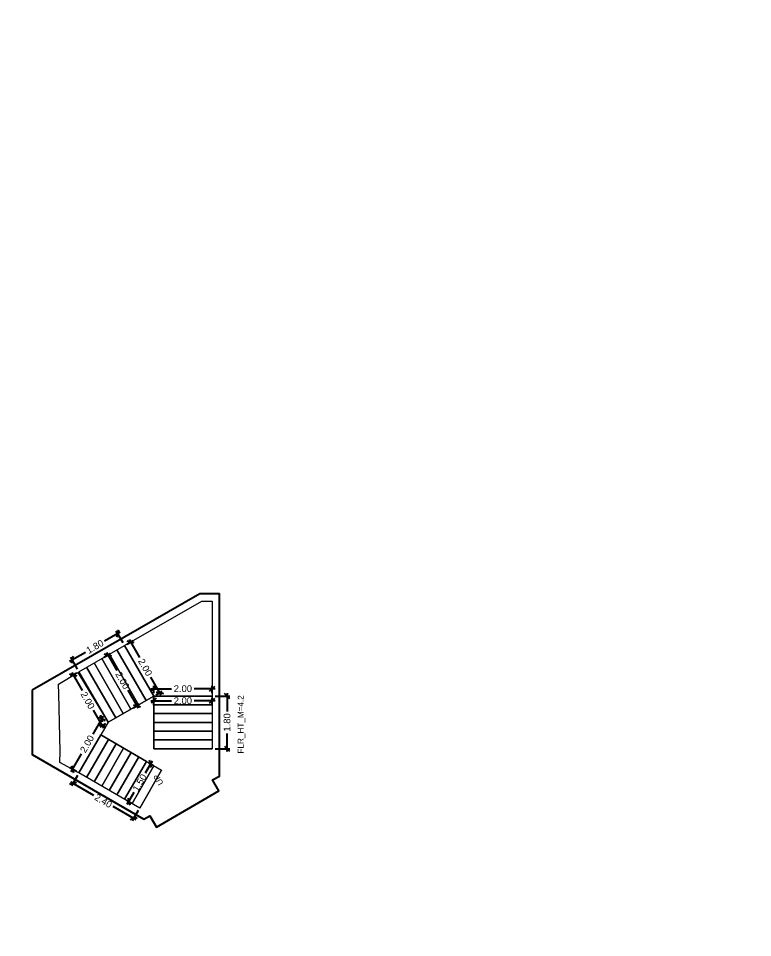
# Model space of a CAD drawing. Header units: metres. Extents: x 256329 to 886268, y -249371 to 355.
# Drawn here: x 287017.3 to 287042.45, y -1334.94 to -1303.46 of the extents above; entities that cross this region are included whole.
import ezdxf

# ---------------------------------------------------------------- set-up
doc = ezdxf.new("R2010")
doc.units = ezdxf.units.M
doc.header["$MEASUREMENT"] = 0
doc.header["$PDMODE"] = 35
doc.linetypes.add('CONTINOUS', pattern=[0])
doc.layers.get('0').update_dxf_attribs({"lineweight": 18})
doc.layers.get('Defpoints').update_dxf_attribs({"lineweight": 20})
doc.layers.add('A_TEXT', color=4, linetype='Continuous', lineweight=0, transparency=0.3)
doc.layers.add('BLK_2_FLR_-2_STAIR_3', color=7, linetype='Continuous', plot=False)
for name, color, linetype, lineweight in [('BLK_2_FLR_-2_STAIR_3_FLIGHT_1', 7, 'Continuous', 0), ('BLK_2_FLR_-2_STAIR_3_FLIGHT_2', 7, 'Continuous', 0), ('BLK_2_FLR_-2_STAIR_3_FLIGHT_3', 7, 'Continuous', 0), ('BLK_2_FLR_-2_STAIR_3_LANDING_1', 7, 'Continuous', 0), ('BLK_2_FLR_-2_STAIR_3_LANDING_2', 7, 'Continuous', 0)]:
    doc.layers.add(name, color=color, linetype=linetype, lineweight=lineweight)
doc.styles.add('Arial', font='arial.ttf')
doc.styles.get("Standard").update_dxf_attribs({"font": 'arial.ttf'})
doc.dimstyles.new('METRIC DIM', dxfattribs={"dimtxt": 0.23, "dimasz": 0.18, "dimexe": 0.1, "dimexo": 0.1, "dimgap": 0.09, "dimtad": 0, "dimzin": 0, "dimdsep": 46, "dimtxsty": 'Standard', "dimblk": 'OBLIQUE', "dimcen": 0, "dimdle": 0.1, "dimclrd": 147, "dimclre": 147, "dimclrt": 7, "dimadec": 0, "dimazin": 0, "dimtfac": 1, "dimtofl": 0, "dimtmove": 0, "dimatfit": 2, "dimfxl": 0.125, "dimtolj": 1, "dimtzin": 0, "dimarcsym": 0})

# ---------------------------------------------------------------- blocks, each defined once
blk = doc.blocks.new('_Oblique')
at = {"color": 0, "linetype": 'ByBlock', "lineweight": -2}
blk.add_line((-0.5, -0.5), (0.5, 0.5), dxfattribs=at)
blk = doc.blocks.new('*D1387')
at = {"layer": 'BLK_2_FLR_-2_STAIR_3_FLIGHT_2', "color": 147, "lineweight": -2, "transparency": 16777216}
for p, q in [((287020.792635, -1324.48163), (287020.252899, -1324.791777)), ((287020.891201, -1324.853872), (287020.656108, -1324.444749)), ((287019.058543, -1325.478086), (287019.598279, -1325.167939)), ((287019.330518, -1325.750682), (287019.095425, -1325.341558))]:
    blk.add_line(p, q, dxfattribs=at)
at = {"layer": 'Defpoints', "color": 0, "linetype": 'CONTINOUS', "transparency": 16777216}
for p in [(287020.705931, -1324.531453), (287020.941024, -1324.940577, 0.042641), (287019.380341, -1325.837386, 0.042641)]:
    blk.add_point(p, dxfattribs=at)
at = {"layer": 'BLK_2_FLR_-2_STAIR_3_FLIGHT_2', "color": 147, "linetype": 'CONTINOUS', "lineweight": -2, "transparency": 16777216, "xscale": 0.18, "yscale": 0.18, "zscale": 0.18}
for p, rotation in [((287020.705931, -1324.531453), 29.88281300000001), ((287019.145248, -1325.428263), 209.882813)]:
    blk.add_blockref('_Oblique', p, dxfattribs=dict(at, rotation=rotation))
at = {"layer": 'BLK_2_FLR_-2_STAIR_3_FLIGHT_2', "color": 7, "linetype": 'CONTINOUS', "transparency": 16777216, "insert": (287019.925589, -1324.979858), "char_height": 0.23, "attachment_point": 5, "rotation": 29.8828126}
blk.add_mtext('\\A1;1.80', dxfattribs=at)
blk = doc.blocks.new('*D1388')
at = {"layer": 'BLK_2_FLR_-2_STAIR_3_FLIGHT_3', "color": 147, "lineweight": -2, "transparency": 16777216}
for p, q in [((287024.038126, -1326.674705), (287024.550098, -1326.674889)), ((287024.450134, -1326.574853), (287024.44991, -1327.197353)), ((287024.449415, -1328.574853), (287024.449638, -1327.952353)), ((287024.037479, -1328.474705), (287024.549451, -1328.474889))]:
    blk.add_line(p, q, dxfattribs=at)
at = {"layer": 'Defpoints', "color": 0, "linetype": 'CONTINOUS', "transparency": 16777216}
for p in [(287023.938126, -1326.674669, 0.042641), (287024.450098, -1326.674853), (287023.937479, -1328.474669, 0.042641)]:
    blk.add_point(p, dxfattribs=at)
at = {"layer": 'BLK_2_FLR_-2_STAIR_3_FLIGHT_3', "color": 147, "linetype": 'CONTINOUS', "lineweight": -2, "transparency": 16777216, "xscale": 0.18, "yscale": 0.18, "zscale": 0.18}
for p, rotation in [((287024.450098, -1326.674853), 89.979403), ((287024.449451, -1328.474853), 269.979403)]:
    blk.add_blockref('_Oblique', p, dxfattribs=dict(at, rotation=rotation))
at = {"layer": 'BLK_2_FLR_-2_STAIR_3_FLIGHT_3', "color": 7, "linetype": 'CONTINOUS', "transparency": 16777216, "insert": (287024.449774, -1327.574853), "char_height": 0.23, "attachment_point": 5, "rotation": 89.9794033}
blk.add_mtext('\\A1;1.80', dxfattribs=at)
blk = doc.blocks.new('*D1389')
at = {"layer": 'BLK_2_FLR_-2_STAIR_3_LANDING_1', "color": 147, "lineweight": -2, "transparency": 16777216}
for p, q in [((287020.205524, -1327.35765), (287019.85138, -1327.973575)), ((287020.290105, -1327.521633), (287020.068987, -1327.394495)), ((287019.108154, -1329.266191), (287019.462298, -1328.650266)), ((287019.292426, -1329.256792), (287019.071309, -1329.129654))]:
    blk.add_line(p, q, dxfattribs=at)
at = {"layer": 'Defpoints', "color": 0, "linetype": 'CONTINOUS', "transparency": 16777216}
for p in [(287020.155678, -1327.444341), (287020.376796, -1327.571479, 0.042641), (287019.379118, -1329.306638, 0.042641)]:
    blk.add_point(p, dxfattribs=at)
at = {"layer": 'BLK_2_FLR_-2_STAIR_3_LANDING_1', "color": 147, "linetype": 'CONTINOUS', "lineweight": -2, "transparency": 16777216, "xscale": 0.18, "yscale": 0.18, "zscale": 0.18}
for p, rotation in [((287020.155678, -1327.444341), 60.102044), ((287019.158, -1329.1795), 240.102044)]:
    blk.add_blockref('_Oblique', p, dxfattribs=dict(at, rotation=rotation))
at = {"layer": 'BLK_2_FLR_-2_STAIR_3_LANDING_1', "color": 7, "linetype": 'CONTINOUS', "transparency": 16777216, "insert": (287019.656839, -1328.311921), "char_height": 0.23, "attachment_point": 5, "rotation": 60.1020441}
blk.add_mtext('\\A1;2.00', dxfattribs=at)
blk = doc.blocks.new('*D1390')
at = {"layer": 'BLK_2_FLR_-2_STAIR_3_LANDING_1', "color": 147, "lineweight": -2, "transparency": 16777216}
for p, q in [((287019.293636, -1325.887209), (287019.092917, -1326.002548)), ((287019.129799, -1325.86602), (287019.483398, -1326.481375)), ((287020.2259, -1327.773522), (287019.872301, -1327.158168)), ((287020.290091, -1327.621302), (287020.089372, -1327.73664))]:
    blk.add_line(p, q, dxfattribs=at)
at = {"layer": 'Defpoints', "color": 0, "linetype": 'CONTINOUS', "transparency": 16777216}
for p in [(287019.380341, -1325.837386, 0.042641), (287019.179622, -1325.952725), (287020.376796, -1327.571479, 0.042641)]:
    blk.add_point(p, dxfattribs=at)
at = {"layer": 'BLK_2_FLR_-2_STAIR_3_LANDING_1', "color": 147, "linetype": 'CONTINOUS', "lineweight": -2, "transparency": 16777216, "xscale": 0.18, "yscale": 0.18, "zscale": 0.18}
for p, rotation in [((287019.179622, -1325.952725), 119.882813), ((287020.176077, -1327.686817), 299.882813)]:
    blk.add_blockref('_Oblique', p, dxfattribs=dict(at, rotation=rotation))
at = {"layer": 'BLK_2_FLR_-2_STAIR_3_LANDING_1', "color": 7, "linetype": 'CONTINOUS', "transparency": 16777216, "insert": (287019.677849, -1326.819771), "char_height": 0.23, "attachment_point": 5, "rotation": 299.8828126}
blk.add_mtext('\\A1;2.00', dxfattribs=at)
blk = doc.blocks.new('*D1391')
at = {"layer": 'BLK_2_FLR_-2_STAIR_3_FLIGHT_1', "color": 147, "lineweight": -2, "transparency": 16777216}
for p, q in [((287021.882486, -1328.904763), (287021.646477, -1329.313721)), ((287021.774173, -1328.957713), (287021.919115, -1329.041358)), ((287021.033092, -1330.3766), (287021.269101, -1329.967642)), ((287021.024746, -1330.256326), (287021.169687, -1330.339972))]:
    blk.add_line(p, q, dxfattribs=at)
at = {"layer": 'Defpoints', "color": 0, "linetype": 'CONTINOUS', "transparency": 16777216}
for p in [(287021.687561, -1328.907729, 0.042641), (287020.938134, -1330.206343, 0.042641), (287021.083075, -1330.289988)]:
    blk.add_point(p, dxfattribs=at)
at = {"layer": 'BLK_2_FLR_-2_STAIR_3_FLIGHT_1', "color": 147, "linetype": 'CONTINOUS', "lineweight": -2, "transparency": 16777216, "xscale": 0.18, "yscale": 0.18, "zscale": 0.18}
for p, rotation in [((287021.832503, -1328.991375), 60.01084000000001), ((287021.083075, -1330.289988), 240.01084)]:
    blk.add_blockref('_Oblique', p, dxfattribs=dict(at, rotation=rotation))
at = {"layer": 'BLK_2_FLR_-2_STAIR_3_FLIGHT_1', "color": 7, "linetype": 'CONTINOUS', "transparency": 16777216, "insert": (287021.457789, -1329.640682), "char_height": 0.23, "attachment_point": 5, "rotation": 60.0108404}
blk.add_mtext('\\A1;1.50', dxfattribs=at)
blk = doc.blocks.new('*D1392')
at = {"layer": 'BLK_2_FLR_-2_STAIR_3_LANDING_2', "color": 147, "lineweight": -2, "transparency": 16777216}
for p, q in [((287021.027729, -1324.890754), (287021.235854, -1324.771159)), ((287021.099327, -1324.734277), (287021.452926, -1325.349632)), ((287022.195428, -1326.641779), (287021.841829, -1326.026425)), ((287022.024184, -1326.624846), (287022.23231, -1326.505252))]:
    blk.add_line(p, q, dxfattribs=at)
at = {"layer": 'Defpoints', "color": 0, "linetype": 'CONTINOUS', "transparency": 16777216}
for p in [(287020.941024, -1324.940577, 0.042641), (287021.14915, -1324.820982), (287021.937479, -1326.674669, 0.042641)]:
    blk.add_point(p, dxfattribs=at)
at = {"layer": 'BLK_2_FLR_-2_STAIR_3_LANDING_2', "color": 147, "linetype": 'CONTINOUS', "lineweight": -2, "transparency": 16777216, "xscale": 0.18, "yscale": 0.18, "zscale": 0.18}
for p, rotation in [((287021.14915, -1324.820982), 119.882813), ((287022.145605, -1326.555075), 299.882813)]:
    blk.add_blockref('_Oblique', p, dxfattribs=dict(at, rotation=rotation))
at = {"layer": 'BLK_2_FLR_-2_STAIR_3_LANDING_2', "color": 7, "linetype": 'CONTINOUS', "transparency": 16777216, "insert": (287021.647377, -1325.688028), "char_height": 0.23, "attachment_point": 5, "rotation": 299.8828126}
blk.add_mtext('\\A1;2.00', dxfattribs=at)
blk = doc.blocks.new('*D1393')
at = {"layer": 'BLK_2_FLR_-2_STAIR_3_LANDING_2', "color": 147, "lineweight": -2, "transparency": 16777216}
for p, q in [((287021.837479, -1326.419018), (287022.547193, -1326.419018)), ((287021.937479, -1326.574669), (287021.937479, -1326.319018)), ((287024.037479, -1326.419018), (287023.327766, -1326.419018)), ((287023.937479, -1326.574669), (287023.937479, -1326.319018))]:
    blk.add_line(p, q, dxfattribs=at)
at = {"layer": 'Defpoints', "color": 0, "linetype": 'CONTINOUS', "transparency": 16777216}
for p in [(287023.937479, -1326.419018), (287021.937479, -1326.674669, 0.042641), (287023.937479, -1326.674669, 0.042641)]:
    blk.add_point(p, dxfattribs=at)
at = {"layer": 'BLK_2_FLR_-2_STAIR_3_LANDING_2', "color": 147, "linetype": 'CONTINOUS', "lineweight": -2, "transparency": 16777216, "xscale": 0.18, "yscale": 0.18, "zscale": 0.18, "rotation": 180}
blk.add_blockref('_Oblique', (287021.937479, -1326.419018), dxfattribs=at)
at = {"layer": 'BLK_2_FLR_-2_STAIR_3_LANDING_2', "color": 147, "linetype": 'CONTINOUS', "lineweight": -2, "transparency": 16777216, "xscale": 0.18, "yscale": 0.18, "zscale": 0.18}
blk.add_blockref('_Oblique', (287023.937479, -1326.419018), dxfattribs=at)
at = {"layer": 'BLK_2_FLR_-2_STAIR_3_LANDING_2', "color": 7, "linetype": 'CONTINOUS', "transparency": 16777216, "insert": (287022.937479, -1326.419018), "char_height": 0.23, "attachment_point": 5}
blk.add_mtext('\\A1;2.00', dxfattribs=at)
blk = doc.blocks.new('*D1394')
at = {"layer": 'BLK_2_FLR_-2_STAIR_3_FLIGHT_1', "color": 147, "lineweight": -2, "transparency": 16777216}
for p, q in [((287019.329134, -1329.39325), (287019.123728, -1329.749179)), ((287019.0871, -1329.612583), (287019.875021, -1330.067291)), ((287021.339012, -1330.912157), (287020.551091, -1330.45745)), ((287021.407822, -1330.592857), (287021.202416, -1330.948786))]:
    blk.add_line(p, q, dxfattribs=at)
at = {"layer": 'Defpoints', "color": 0, "linetype": 'CONTINOUS', "transparency": 16777216}
for p in [(287019.379118, -1329.306638, 0.042641), (287021.457806, -1330.506245, 0.042641), (287021.2524, -1330.862174)]:
    blk.add_point(p, dxfattribs=at)
at = {"layer": 'BLK_2_FLR_-2_STAIR_3_FLIGHT_1', "color": 147, "linetype": 'CONTINOUS', "lineweight": -2, "transparency": 16777216, "xscale": 0.18, "yscale": 0.18, "zscale": 0.18}
for p, rotation in [((287019.173712, -1329.662567), 150.01084), ((287021.2524, -1330.862174), 330.01084)]:
    blk.add_blockref('_Oblique', p, dxfattribs=dict(at, rotation=rotation))
at = {"layer": 'BLK_2_FLR_-2_STAIR_3_FLIGHT_1', "color": 7, "linetype": 'CONTINOUS', "transparency": 16777216, "insert": (287020.213056, -1330.26237), "char_height": 0.23, "attachment_point": 5, "rotation": 330.0108404}
blk.add_mtext('\\A1;2.40', dxfattribs=at)
blk = doc.blocks.new('*D1405')
at = {"layer": 'BLK_2_FLR_-2_STAIR_3_FLIGHT_3', "color": 147, "lineweight": -2, "transparency": 16777216}
for p, q in [((287021.837479, -1326.830622), (287022.547193, -1326.830622)), ((287021.937479, -1326.986273), (287021.937479, -1326.730622)), ((287024.037479, -1326.830622), (287023.327766, -1326.830622)), ((287023.937479, -1326.986273), (287023.937479, -1326.730622))]:
    blk.add_line(p, q, dxfattribs=at)
at = {"layer": 'Defpoints', "color": 0, "linetype": 'CONTINOUS', "transparency": 16777216}
for p in [(287023.937479, -1326.830622), (287021.937479, -1327.086273, 0.042641), (287023.937479, -1327.086273, 0.042641)]:
    blk.add_point(p, dxfattribs=at)
at = {"layer": 'BLK_2_FLR_-2_STAIR_3_FLIGHT_3', "color": 147, "linetype": 'CONTINOUS', "lineweight": -2, "transparency": 16777216, "xscale": 0.18, "yscale": 0.18, "zscale": 0.18, "rotation": 180}
blk.add_blockref('_Oblique', (287021.937479, -1326.830622), dxfattribs=at)
at = {"layer": 'BLK_2_FLR_-2_STAIR_3_FLIGHT_3', "color": 147, "linetype": 'CONTINOUS', "lineweight": -2, "transparency": 16777216, "xscale": 0.18, "yscale": 0.18, "zscale": 0.18}
blk.add_blockref('_Oblique', (287023.937479, -1326.830622), dxfattribs=at)
at = {"layer": 'BLK_2_FLR_-2_STAIR_3_FLIGHT_3', "color": 7, "linetype": 'CONTINOUS', "transparency": 16777216, "insert": (287022.937479, -1326.830622), "char_height": 0.23, "attachment_point": 5}
blk.add_mtext('\\A1;2.00', dxfattribs=at)
blk = doc.blocks.new('*D1406')
at = {"layer": 'BLK_2_FLR_-2_STAIR_3_FLIGHT_2', "color": 147, "lineweight": -2, "transparency": 16777216}
for p, q in [((287020.247387, -1325.339159), (287020.455513, -1325.219564)), ((287020.318985, -1325.182682), (287020.672584, -1325.798037)), ((287021.415086, -1327.090184), (287021.061487, -1326.47483)), ((287021.243842, -1327.073251), (287021.451968, -1326.953657))]:
    blk.add_line(p, q, dxfattribs=at)
at = {"layer": 'Defpoints', "color": 0, "linetype": 'CONTINOUS', "transparency": 16777216}
for p in [(287020.368808, -1325.269387), (287020.160682, -1325.388982, 0.042641), (287021.157138, -1327.123074, 0.042641)]:
    blk.add_point(p, dxfattribs=at)
at = {"layer": 'BLK_2_FLR_-2_STAIR_3_FLIGHT_2', "color": 147, "linetype": 'CONTINOUS', "lineweight": -2, "transparency": 16777216, "xscale": 0.18, "yscale": 0.18, "zscale": 0.18}
for p, rotation in [((287020.368808, -1325.269387), 119.882813), ((287021.365263, -1327.003479), 299.882813)]:
    blk.add_blockref('_Oblique', p, dxfattribs=dict(at, rotation=rotation))
at = {"layer": 'BLK_2_FLR_-2_STAIR_3_FLIGHT_2', "color": 7, "linetype": 'CONTINOUS', "transparency": 16777216, "insert": (287020.867036, -1326.136433), "char_height": 0.23, "attachment_point": 5, "rotation": 299.8828126}
blk.add_mtext('\\A1;2.00', dxfattribs=at)

msp = doc.modelspace()

# ---------------------------------------------------------------- linework, layer by layer
at = {"color": 5, "linetype": 'CONTINOUS'}
for points in [[(287021.937479, -1326.674669), (287020.376796, -1327.571479)], [(287021.937479, -1328.474669), (287021.937479, -1326.674669)], [(287021.687561, -1328.907729), (287020.126878, -1328.004539)]]:
    msp.add_lwpolyline(points, close=True, dxfattribs=at)
at = {"layer": 'BLK_2_FLR_-2_STAIR_3', "color": 7, "linetype": 'CONTINOUS'}
msp.add_lwpolyline([(287017.772488, -1326.469138), (287017.772488, -1328.67193), (287021.604701, -1330.883493), (287021.800501, -1330.770362), (287022.030262, -1331.158887), (287024.168443, -1329.913196), (287023.952053, -1329.537322), (287024.190759, -1329.417588), (287024.192323, -1323.165846), (287023.521371, -1323.165678)], close=True, dxfattribs=at)
at = {"layer": 'BLK_2_FLR_-2_STAIR_3_FLIGHT_1', "color": 3, "linetype": 'CONTINOUS'}
for points in [[(287020.126878, -1328.004539), (287019.379118, -1329.306638)], [(287020.388381, -1328.157975), (287019.638954, -1329.456589)], [(287020.648217, -1328.307926), (287019.89879, -1329.606539)], [(287020.908053, -1328.457877), (287020.158626, -1329.75649)], [(287021.167889, -1328.607827), (287020.418462, -1329.906441)], [(287021.427725, -1328.757778), (287020.678298, -1330.056392)], [(287021.687561, -1328.907729), (287020.938134, -1330.206343)], [(287021.947397, -1329.05768), (287021.19797, -1330.356294)], [(287022.207233, -1329.207631), (287021.457806, -1330.506245)]]:
    msp.add_lwpolyline(points, close=True, dxfattribs=at)
at = {"layer": 'BLK_2_FLR_-2_STAIR_3_FLIGHT_1', "ltscale": 0.05}
msp.add_lwpolyline([(287020.126878, -1328.004539), (287022.207233, -1329.207631), (287021.457806, -1330.506245), (287019.379118, -1329.306638), (287020.126878, -1328.004539)], close=True, dxfattribs=at)
at = {"layer": 'BLK_2_FLR_-2_STAIR_3_FLIGHT_2', "color": 7, "linetype": 'CONTINOUS'}
msp.add_lwpolyline([(287019.380341, -1325.837386), (287020.941024, -1324.940577), (287021.937479, -1326.674669), (287020.376796, -1327.571479), (287019.380341, -1325.837386)], close=True, dxfattribs=at)
at = {"layer": 'BLK_2_FLR_-2_STAIR_3_FLIGHT_2', "color": 3, "linetype": 'CONTINOUS'}
for points in [[(287021.937479, -1326.674669), (287020.941024, -1324.940577)], [(287021.417252, -1326.973606), (287020.420796, -1325.239513)], [(287021.677365, -1326.824137), (287020.68091, -1325.090045)], [(287020.897024, -1327.272542), (287019.900568, -1325.53845)], [(287021.157138, -1327.123074), (287020.160682, -1325.388982)], [(287020.376796, -1327.571479), (287019.380341, -1325.837386)], [(287020.63691, -1327.422011), (287019.640455, -1325.687918)]]:
    msp.add_lwpolyline(points, close=True, dxfattribs=at)
at = {"layer": 'BLK_2_FLR_-2_STAIR_3_FLIGHT_3', "color": 3, "linetype": 'CONTINOUS'}
for points in [[(287021.937479, -1326.674669), (287023.937479, -1326.674669)], [(287021.937479, -1326.974669), (287023.937479, -1326.974669)], [(287021.937479, -1327.274669), (287023.937479, -1327.274669)], [(287021.937479, -1327.574669), (287023.937479, -1327.574669)], [(287021.937479, -1327.874669), (287023.937479, -1327.874669)], [(287021.937479, -1328.174669), (287023.937479, -1328.174669)], [(287021.937479, -1328.474669), (287023.937479, -1328.474669)]]:
    msp.add_lwpolyline(points, close=True, dxfattribs=at)
at = {"layer": 'BLK_2_FLR_-2_STAIR_3_FLIGHT_3', "color": 7, "linetype": 'CONTINOUS'}
msp.add_lwpolyline([(287021.937479, -1328.474669), (287021.937479, -1326.674669), (287023.937479, -1326.674669), (287023.937479, -1328.474669)], close=True, dxfattribs=at)
at = {"layer": 'BLK_2_FLR_-2_STAIR_3_LANDING_1', "color": 7, "linetype": 'CONTINOUS'}
msp.add_lwpolyline([(287020.376796, -1327.571479), (287019.380055, -1329.305006), (287018.724041, -1328.94519), (287018.738334, -1328.566396), (287018.738334, -1328.566396), (287018.689635, -1326.590836), (287018.689635, -1326.590836), (287018.682596, -1326.260287), (287019.340729, -1325.861522), (287020.374722, -1327.572732)], close=True, dxfattribs=at)
at = {"layer": 'BLK_2_FLR_-2_STAIR_3_LANDING_2', "color": 7, "linetype": 'CONTINOUS'}
msp.add_lwpolyline([(287021.937479, -1326.674669), (287020.941024, -1324.940577), (287023.588941, -1323.419014), (287023.938941, -1323.419101), (287023.937479, -1326.674669), (287021.937479, -1326.674669)], close=True, dxfattribs=at)

# ---------------------------------------------------------------- texts
at = {"layer": 'A_TEXT', "lineweight": 0, "insert": (287021.679171, -1328.606839), "char_height": 0.2, "width": 2.485498, "attachment_point": 9, "rotation": 120.0054902, "style": 'Arial'}
msp.add_mtext('\\pxi2.2673,qc;UP', dxfattribs=at)
at = {"layer": 'BLK_2_FLR_-2_STAIR_3', "color": 7, "linetype": 'CONTINOUS', "insert": (287024.81524, -1328.639206, -0.042641), "char_height": 0.2, "attachment_point": 1, "rotation": 90}
msp.add_mtext_dynamic_manual_height_columns('FLR_HT_M=4.2', width=2.272281, gutter_width=0.405, heights=[0.300679], dxfattribs=at)

# ---------------------------------------------------------------- dimensions: what is measured, and where the dimension line sits
at = {"layer": 'BLK_2_FLR_-2_STAIR_3_FLIGHT_1', "color": 2, "linetype": 'CONTINOUS'}
dim = msp.add_aligned_dim(p1=(287021.687561, -1328.907729), p2=(287020.938134, -1330.206343), distance=0.167345, dimstyle='METRIC DIM', override={"dimfxl": 0.18}, dxfattribs=at)
dim.commit()
dim.dimension.update_dxf_attribs({"geometry": '*D1391', "text_midpoint": (287021.457789, -1329.640682, -0.042641)})
at = {"layer": 'BLK_2_FLR_-2_STAIR_3_FLIGHT_1', "color": 1, "linetype": 'CONTINOUS'}
dim = msp.add_aligned_dim(p1=(287019.379118, -1329.306638), p2=(287021.457806, -1330.506245), distance=-0.410947, dimstyle='METRIC DIM', override={"dimfxl": 0.18}, dxfattribs=at)
dim.commit()
dim.dimension.update_dxf_attribs({"geometry": '*D1394', "text_midpoint": (287020.213056, -1330.26237, -0.042641)})
at = {"layer": 'BLK_2_FLR_-2_STAIR_3_FLIGHT_2', "color": 1, "linetype": 'CONTINOUS'}
dim = msp.add_aligned_dim(p1=(287019.380341, -1325.837386), p2=(287020.941024, -1324.940577), distance=0.471859, dimstyle='METRIC DIM', override={"dimfxl": 0.18}, dxfattribs=at)
dim.commit()
dim.dimension.update_dxf_attribs({"geometry": '*D1387', "text_midpoint": (287019.925589, -1324.979858, -0.042641)})
at = {"layer": 'BLK_2_FLR_-2_STAIR_3_FLIGHT_2', "color": 2, "linetype": 'CONTINOUS'}
dim = msp.add_aligned_dim(p1=(287021.157138, -1327.123074), p2=(287020.160682, -1325.388982), distance=-0.24004, dimstyle='METRIC DIM', override={"dimfxl": 0.18}, dxfattribs=at)
dim.commit()
dim.dimension.update_dxf_attribs({"geometry": '*D1406', "text_midpoint": (287020.867036, -1326.136433, -0.042641)})
at = {"layer": 'BLK_2_FLR_-2_STAIR_3_FLIGHT_3', "color": 2, "linetype": 'CONTINOUS'}
dim = msp.add_aligned_dim(p1=(287021.937479, -1327.086273), p2=(287023.937479, -1327.086273), distance=0.255651, dimstyle='METRIC DIM', override={"dimfxl": 0.18}, dxfattribs=at)
dim.commit()
dim.dimension.update_dxf_attribs({"geometry": '*D1405', "text_midpoint": (287022.937479, -1326.830622, -0.042641)})
at = {"layer": 'BLK_2_FLR_-2_STAIR_3_FLIGHT_3', "color": 1, "linetype": 'CONTINOUS'}
dim = msp.add_aligned_dim(p1=(287023.937479, -1328.474669), p2=(287023.938126, -1326.674669), distance=-0.511972, dimstyle='METRIC DIM', override={"dimfxl": 0.18}, dxfattribs=at)
dim.commit()
dim.dimension.update_dxf_attribs({"geometry": '*D1388', "text_midpoint": (287024.449774, -1327.574853, -0.042641)})
at = {"layer": 'BLK_2_FLR_-2_STAIR_3_LANDING_1', "color": 1, "linetype": 'CONTINOUS'}
dim = msp.add_aligned_dim(p1=(287020.376796, -1327.571479), p2=(287019.380341, -1325.837386), distance=0.231498, dimstyle='METRIC DIM', override={"dimfxl": 0.18}, dxfattribs=at)
dim.commit()
dim.dimension.update_dxf_attribs({"geometry": '*D1390', "text_midpoint": (287019.677849, -1326.819771, -0.042641)})
at = {"layer": 'BLK_2_FLR_-2_STAIR_3_LANDING_1', "color": 2, "linetype": 'CONTINOUS'}
dim = msp.add_aligned_dim(p1=(287019.379118, -1329.306638), p2=(287020.376796, -1327.571479), distance=0.255063, dimstyle='METRIC DIM', override={"dimfxl": 0.18}, dxfattribs=at)
dim.commit()
dim.dimension.update_dxf_attribs({"geometry": '*D1389', "text_midpoint": (287019.656839, -1328.311921, -0.042641)})
at = {"layer": 'BLK_2_FLR_-2_STAIR_3_LANDING_2', "color": 2, "linetype": 'CONTINOUS'}
dim = msp.add_aligned_dim(p1=(287021.937479, -1326.674669), p2=(287020.941024, -1324.940577), distance=-0.24004, dimstyle='METRIC DIM', override={"dimfxl": 0.18}, dxfattribs=at)
dim.commit()
dim.dimension.update_dxf_attribs({"geometry": '*D1392', "text_midpoint": (287021.647377, -1325.688028, -0.042641)})
at = {"layer": 'BLK_2_FLR_-2_STAIR_3_LANDING_2', "color": 1, "linetype": 'CONTINOUS'}
dim = msp.add_aligned_dim(p1=(287021.937479, -1326.674669), p2=(287023.937479, -1326.674669), distance=0.255651, dimstyle='METRIC DIM', override={"dimfxl": 0.18}, dxfattribs=at)
dim.commit()
dim.dimension.update_dxf_attribs({"geometry": '*D1393', "text_midpoint": (287022.937479, -1326.419018, -0.042641)})

doc.saveas('drawing.dxf')
